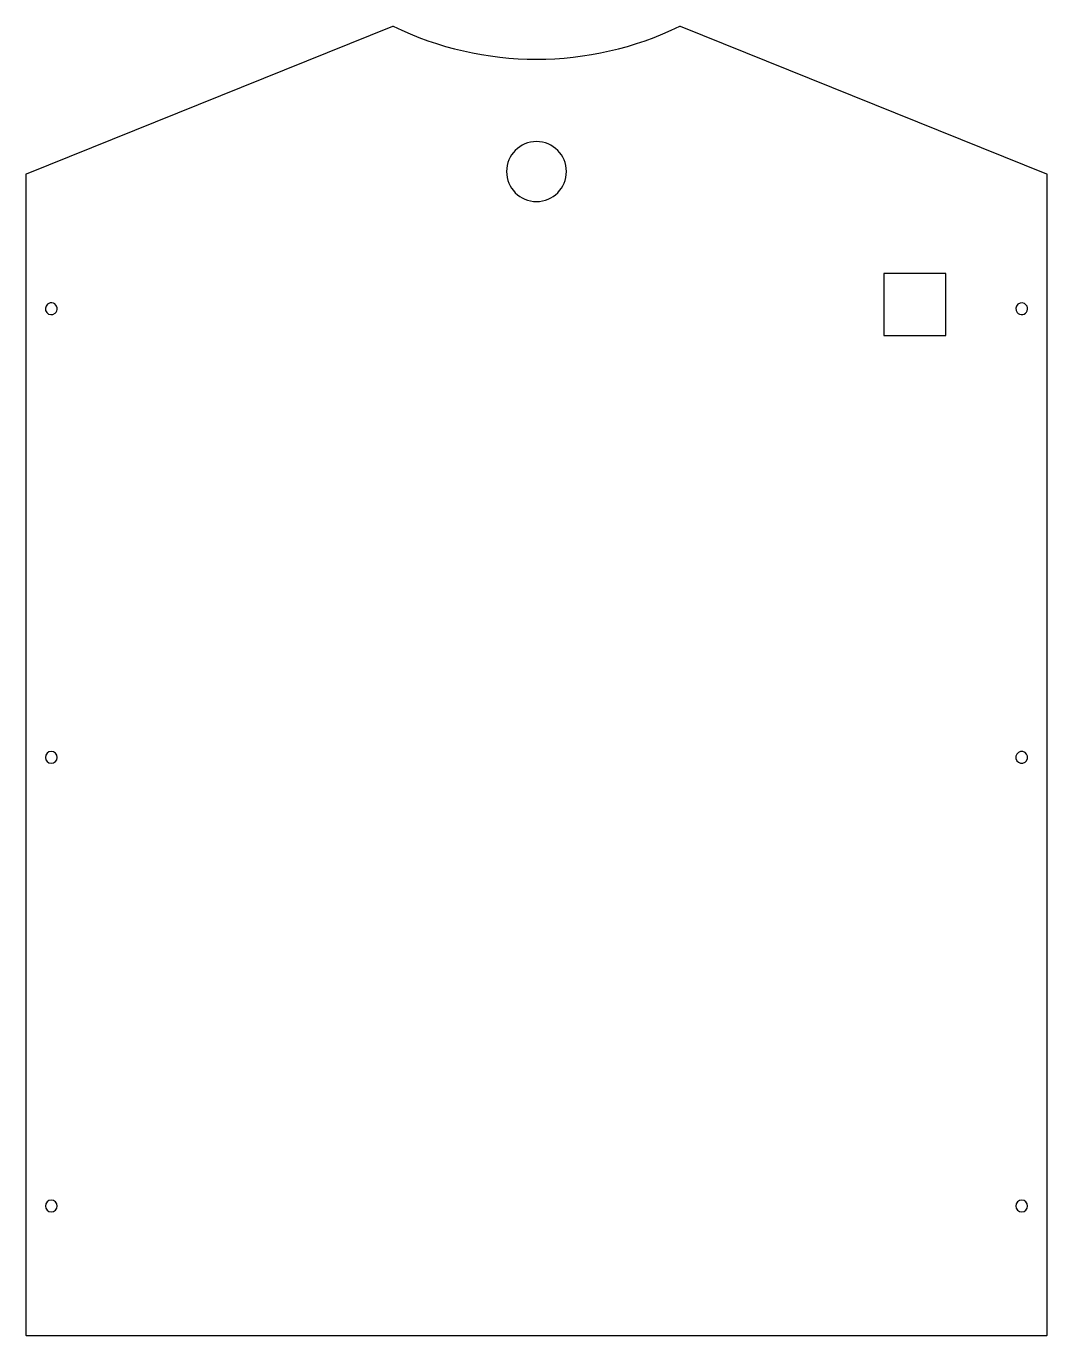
# Model space of a CAD drawing. Extents: x 1 to 251, y 1 to 322.
import ezdxf

# ---------------------------------------------------------------- set-up
doc = ezdxf.new("R2010")
doc.units = 0

msp = doc.modelspace()

# ---------------------------------------------------------------- linework, layer by layer
at = {"color": 1}
for p, q in [((0.944, 285.798), (90.728, 321.952)), ((90.728, 321.952), (90.758, 321.961)), ((90.758, 321.961), (90.789, 321.963)), ((90.789, 321.963), (90.82, 321.959)), ((90.82, 321.959), (90.849, 321.948)), ((161.15, 321.948), (161.18, 321.959)), ((161.18, 321.959), (161.211, 321.963)), ((161.211, 321.963), (161.242, 321.961)), ((161.242, 321.961), (161.272, 321.952)), ((161.272, 321.952), (251.056, 285.798)), ((0.918, 285.784), (0.944, 285.798)), ((251.056, 285.798), (251.082, 285.784)), ((0.85, 285.659), (0.853, 285.689)), ((0.85, 1), (0.85, 285.659)), ((0.853, 285.689), (0.862, 285.717)), ((0.862, 285.717), (0.876, 285.743)), ((0.876, 285.743), (0.895, 285.766)), ((0.895, 285.766), (0.918, 285.784)), ((251.082, 285.784), (251.105, 285.766)), ((251.105, 285.766), (251.124, 285.743)), ((251.124, 285.743), (251.138, 285.717)), ((251.138, 285.717), (251.147, 285.689)), ((251.147, 285.689), (251.15, 285.659)), ((251.15, 285.659), (251.15, 34.127)), ((226.35, 261.35), (211.15, 261.35)), ((211.15, 261.35), (211.15, 258.867)), ((226.35, 246.15), (226.35, 261.35)), ((211.15, 258.867), (211.15, 246.15)), ((211.15, 246.15), (226.35, 246.15)), ((251.15, 34.127), (251.15, 1)), ((0.854, 0.967), (0.85, 1)), ((0.865, 0.935), (0.854, 0.967)), ((0.883, 0.906), (0.865, 0.935)), ((0.906, 0.883), (0.883, 0.906)), ((0.935, 0.865), (0.906, 0.883)), ((0.967, 0.854), (0.935, 0.865)), ((1, 0.85), (0.967, 0.854)), ((251, 0.85), (1, 0.85)), ((251.033, 0.854), (251, 0.85)), ((251.065, 0.865), (251.033, 0.854)), ((251.094, 0.883), (251.065, 0.865)), ((251.117, 0.906), (251.094, 0.883)), ((251.135, 0.935), (251.117, 0.906)), ((251.146, 0.967), (251.135, 0.935)), ((251.15, 1), (251.146, 0.967))]:
    msp.add_line(p, q, dxfattribs=at)
for centre, radius, start, end in [((126, 394.337), 80.472, -115.90028, -64.09972), ((126, 286.32), 7.35, 90, -90), ((126, 286.32), 7.35, -90, 90), ((7, 252.677), 1.45, 129.51441, -50.4856), ((7, 252.677), 1.45, -50.4856, 129.51441), ((245, 252.677), 1.45, 39.51438, -140.48562), ((245, 252.677), 1.45, -140.48562, 39.51438), ((7, 142.677), 1.45, 90, -90), ((7, 142.677), 1.45, -90, 90), ((245, 142.677), 1.45, 79.02885, -100.97115), ((245, 142.677), 1.45, -100.97115, 79.02885), ((7, 32.677), 1.45, 90, -90), ((7, 32.677), 1.45, -90, 90), ((245, 32.677), 1.45, 90, -90), ((245, 32.677), 1.45, -90, 90)]:
    msp.add_arc(centre, radius, start, end, dxfattribs=at)

doc.saveas('drawing.dxf')
